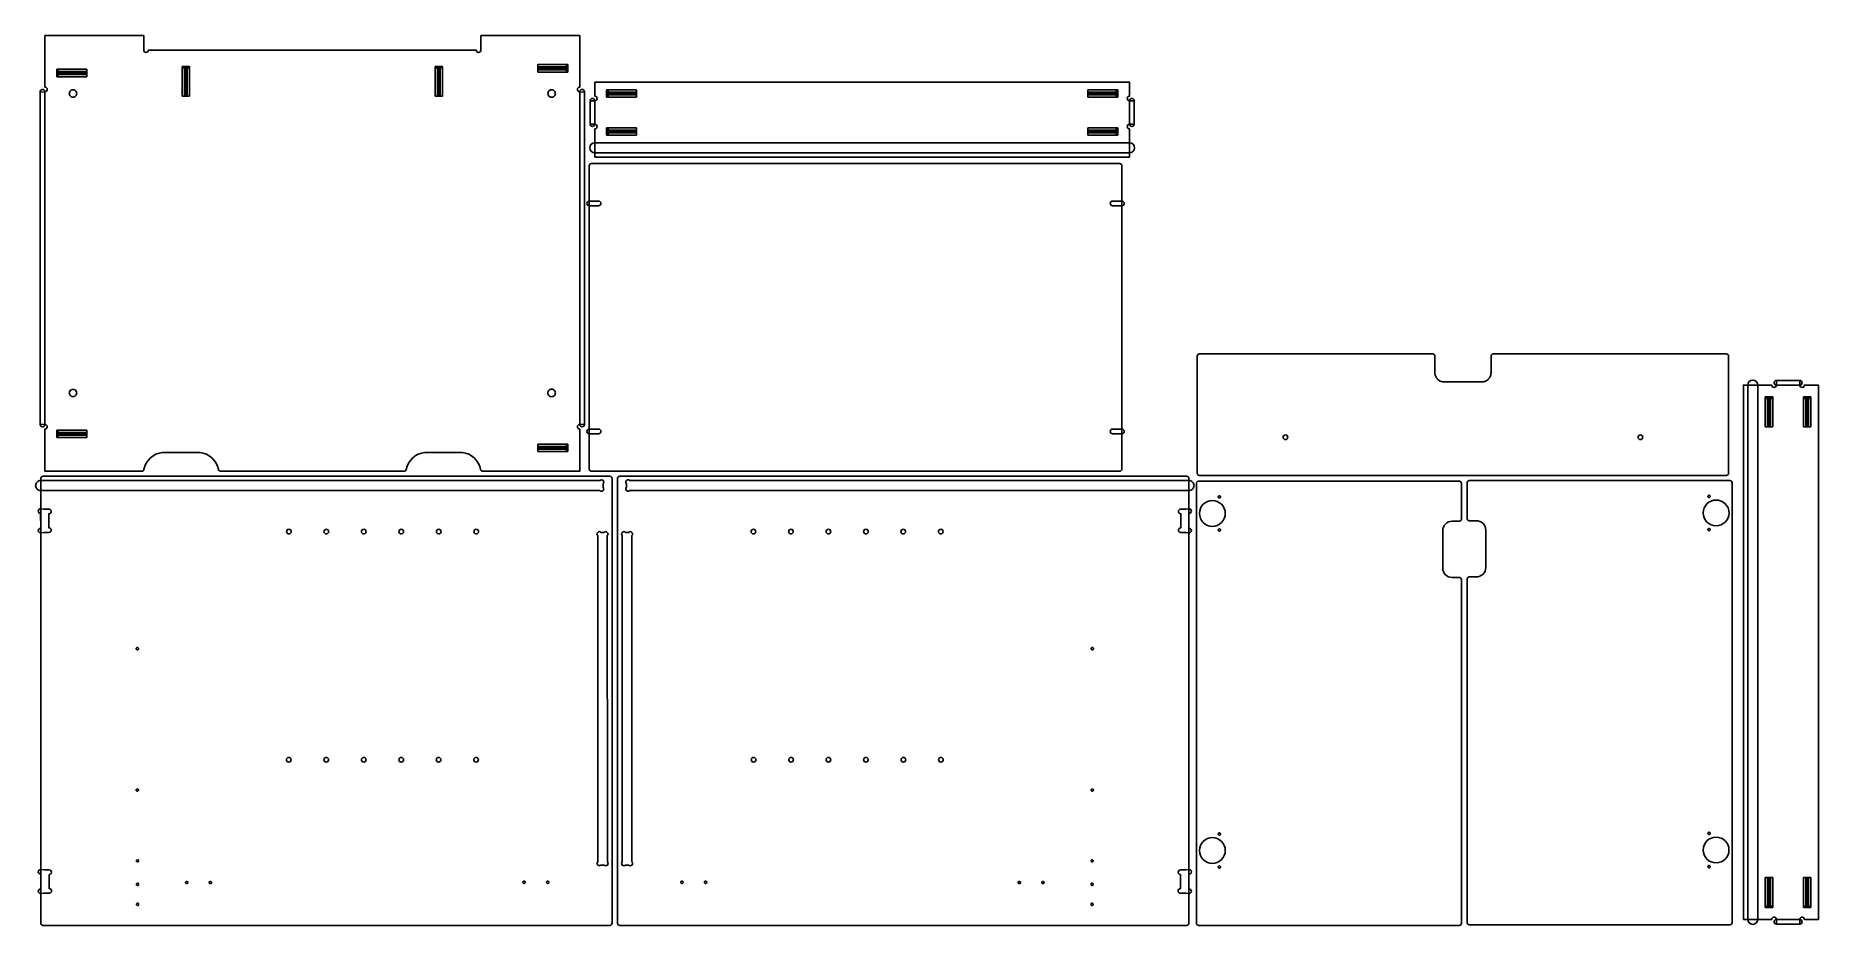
# Model space of a CAD drawing. Extents: x 0.4 to 95.6, y 0.2 to 47.8.
import ezdxf

# ---------------------------------------------------------------- set-up
doc = ezdxf.new("R2010")
doc.units = 0
for name, color, linetype in [('DRILL__1_HINGE_MARK', 40, 'CONTINUOUS'), ('DRILL__6_SHELF_HOLES', 251, 'CONTINUOUS'), ('DRILL_DRAWER_SLIDE_MARKER', 144, 'CONTINUOUS'), ('FLUTE__4', 144, 'CONTINUOUS'), ('INSIDE_LEG_HOLES__725', 253, 'CONTINUOUS'), ('OUTSIDE__725', 216, 'CONTINUOUS'), ('POCKET__27', 4, 'CONTINUOUS'), ('POCKET__52_HINGE_CUP', 44, 'CONTINUOUS'), ('PS_PROFILE', 144, 'CONTINUOUS')]:
    doc.layers.add(name, color=color, linetype=linetype)

msp = doc.modelspace()

# ---------------------------------------------------------------- linework, layer by layer
at = {"layer": 'DRILL__1_HINGE_MARK'}
for points in [[(63.547, 23.126), (63.549, 23.142), (63.555, 23.157), (63.565, 23.17), (63.578, 23.18), (63.593, 23.186), (63.61, 23.188), (63.626, 23.186), (63.641, 23.18), (63.654, 23.17), (63.664, 23.157), (63.67, 23.142), (63.672, 23.126), (63.67, 23.11), (63.664, 23.095), (63.654, 23.082), (63.641, 23.072), (63.626, 23.066), (63.61, 23.063), (63.593, 23.066), (63.578, 23.072), (63.565, 23.082), (63.555, 23.095), (63.549, 23.11)], [(89.812, 23.153), (89.81, 23.169), (89.803, 23.184), (89.794, 23.197), (89.781, 23.207), (89.766, 23.213), (89.749, 23.215), (89.733, 23.213), (89.718, 23.207), (89.705, 23.197), (89.695, 23.184), (89.689, 23.169), (89.687, 23.153), (89.689, 23.136), (89.695, 23.121), (89.705, 23.108), (89.718, 23.098), (89.733, 23.092), (89.749, 23.09), (89.766, 23.092), (89.781, 23.098), (89.794, 23.108), (89.803, 23.121), (89.81, 23.136)], [(63.672, 21.354), (63.67, 21.338), (63.664, 21.323), (63.654, 21.31), (63.641, 21.3), (63.626, 21.294), (63.61, 21.292), (63.593, 21.294), (63.578, 21.3), (63.565, 21.31), (63.555, 21.323), (63.549, 21.338), (63.547, 21.354), (63.549, 21.37), (63.555, 21.385), (63.565, 21.398), (63.578, 21.408), (63.593, 21.415), (63.61, 21.417), (63.626, 21.415), (63.641, 21.408), (63.654, 21.398), (63.664, 21.385), (63.67, 21.37)], [(89.687, 21.381), (89.689, 21.365), (89.695, 21.35), (89.705, 21.337), (89.718, 21.327), (89.733, 21.321), (89.749, 21.318), (89.766, 21.321), (89.781, 21.327), (89.794, 21.337), (89.803, 21.35), (89.81, 21.365), (89.812, 21.381), (89.81, 21.397), (89.803, 21.412), (89.794, 21.425), (89.781, 21.435), (89.766, 21.441), (89.749, 21.443), (89.733, 21.441), (89.718, 21.435), (89.705, 21.425), (89.695, 21.412), (89.689, 21.397)], [(63.67, 5.132), (63.672, 5.116), (63.67, 5.099), (63.664, 5.084), (63.654, 5.071), (63.641, 5.061), (63.626, 5.055), (63.61, 5.053), (63.594, 5.055), (63.579, 5.061), (63.566, 5.071), (63.556, 5.084), (63.55, 5.099), (63.547, 5.116), (63.55, 5.132), (63.556, 5.147), (63.566, 5.16), (63.579, 5.17), (63.594, 5.176), (63.61, 5.178), (63.626, 5.176), (63.641, 5.17), (63.654, 5.16), (63.664, 5.147)], [(89.689, 5.158), (89.687, 5.142), (89.689, 5.126), (89.695, 5.111), (89.705, 5.098), (89.718, 5.088), (89.733, 5.082), (89.749, 5.08), (89.765, 5.082), (89.78, 5.088), (89.793, 5.098), (89.803, 5.111), (89.809, 5.126), (89.812, 5.142), (89.809, 5.158), (89.803, 5.173), (89.793, 5.186), (89.78, 5.196), (89.765, 5.203), (89.749, 5.205), (89.733, 5.203), (89.718, 5.196), (89.705, 5.186), (89.695, 5.173)], [(63.672, 3.344), (63.67, 3.328), (63.664, 3.313), (63.654, 3.3), (63.641, 3.29), (63.626, 3.284), (63.61, 3.281), (63.594, 3.284), (63.579, 3.29), (63.566, 3.3), (63.556, 3.313), (63.55, 3.328), (63.547, 3.344), (63.55, 3.36), (63.556, 3.375), (63.566, 3.388), (63.579, 3.398), (63.594, 3.404), (63.61, 3.406), (63.626, 3.404), (63.641, 3.398), (63.654, 3.388), (63.664, 3.375), (63.67, 3.36)], [(89.687, 3.371), (89.689, 3.354), (89.695, 3.339), (89.705, 3.326), (89.718, 3.316), (89.733, 3.31), (89.749, 3.308), (89.765, 3.31), (89.78, 3.316), (89.793, 3.326), (89.803, 3.339), (89.809, 3.354), (89.812, 3.371), (89.809, 3.387), (89.803, 3.402), (89.793, 3.415), (89.78, 3.425), (89.765, 3.431), (89.749, 3.433), (89.733, 3.431), (89.718, 3.425), (89.705, 3.415), (89.695, 3.402), (89.689, 3.387)], [(8.483, 2.457), (8.499, 2.459), (8.514, 2.465), (8.527, 2.475), (8.537, 2.488), (8.543, 2.503), (8.545, 2.52), (8.543, 2.536), (8.537, 2.551), (8.527, 2.564), (8.514, 2.574), (8.499, 2.58), (8.483, 2.582), (8.466, 2.58), (8.451, 2.574), (8.438, 2.564), (8.428, 2.551), (8.422, 2.536), (8.42, 2.52), (8.422, 2.503), (8.428, 2.488), (8.438, 2.475), (8.451, 2.465), (8.466, 2.459)], [(9.774, 2.574), (9.759, 2.58), (9.742, 2.582), (9.726, 2.58), (9.711, 2.574), (9.698, 2.564), (9.688, 2.551), (9.682, 2.536), (9.68, 2.52), (9.682, 2.503), (9.688, 2.488), (9.698, 2.475), (9.711, 2.465), (9.726, 2.459), (9.742, 2.457), (9.759, 2.459), (9.774, 2.465), (9.787, 2.475), (9.797, 2.488), (9.803, 2.503), (9.805, 2.52), (9.803, 2.536), (9.797, 2.551), (9.787, 2.564)], [(26.553, 2.551), (26.547, 2.566), (26.537, 2.579), (26.524, 2.589), (26.509, 2.595), (26.493, 2.597), (26.477, 2.595), (26.462, 2.589), (26.449, 2.579), (26.439, 2.566), (26.433, 2.551), (26.43, 2.535), (26.433, 2.519), (26.439, 2.504), (26.449, 2.491), (26.462, 2.481), (26.477, 2.475), (26.493, 2.472), (26.509, 2.475), (26.524, 2.481), (26.537, 2.491), (26.547, 2.504), (26.553, 2.519), (26.555, 2.535)], [(27.813, 2.551), (27.807, 2.566), (27.797, 2.579), (27.784, 2.589), (27.769, 2.595), (27.753, 2.597), (27.737, 2.595), (27.722, 2.589), (27.709, 2.579), (27.699, 2.566), (27.692, 2.551), (27.69, 2.535), (27.692, 2.519), (27.699, 2.504), (27.709, 2.491), (27.722, 2.481), (27.737, 2.475), (27.753, 2.472), (27.769, 2.475), (27.784, 2.481), (27.797, 2.491), (27.807, 2.504), (27.813, 2.519), (27.815, 2.535)], [(34.858, 2.551), (34.864, 2.566), (34.874, 2.579), (34.887, 2.589), (34.902, 2.595), (34.918, 2.597), (34.934, 2.595), (34.949, 2.589), (34.962, 2.579), (34.972, 2.566), (34.979, 2.551), (34.981, 2.535), (34.979, 2.519), (34.972, 2.504), (34.962, 2.491), (34.949, 2.481), (34.934, 2.475), (34.918, 2.472), (34.902, 2.475), (34.887, 2.481), (34.874, 2.491), (34.864, 2.504), (34.858, 2.519), (34.856, 2.535)], [(36.118, 2.551), (36.124, 2.566), (36.134, 2.579), (36.147, 2.589), (36.162, 2.595), (36.178, 2.597), (36.194, 2.595), (36.209, 2.589), (36.222, 2.579), (36.232, 2.566), (36.238, 2.551), (36.24, 2.535), (36.238, 2.519), (36.232, 2.504), (36.222, 2.491), (36.209, 2.481), (36.194, 2.475), (36.178, 2.472), (36.162, 2.475), (36.147, 2.481), (36.134, 2.491), (36.124, 2.504), (36.118, 2.519), (36.115, 2.535)], [(52.897, 2.574), (52.912, 2.58), (52.928, 2.582), (52.945, 2.58), (52.96, 2.574), (52.973, 2.564), (52.983, 2.551), (52.989, 2.536), (52.991, 2.52), (52.989, 2.503), (52.983, 2.488), (52.973, 2.475), (52.96, 2.465), (52.945, 2.459), (52.928, 2.457), (52.912, 2.459), (52.897, 2.465), (52.884, 2.475), (52.874, 2.488), (52.868, 2.503), (52.866, 2.52), (52.868, 2.536), (52.874, 2.551), (52.884, 2.564)], [(54.188, 2.457), (54.172, 2.459), (54.157, 2.465), (54.144, 2.475), (54.134, 2.488), (54.128, 2.503), (54.126, 2.52), (54.128, 2.536), (54.134, 2.551), (54.144, 2.564), (54.157, 2.574), (54.172, 2.58), (54.188, 2.582), (54.205, 2.58), (54.22, 2.574), (54.233, 2.564), (54.242, 2.551), (54.249, 2.536), (54.251, 2.52), (54.249, 2.503), (54.242, 2.488), (54.233, 2.475), (54.22, 2.465), (54.205, 2.459)]]:
    msp.add_lwpolyline(points, close=True, dxfattribs=at)
at = {"layer": 'DRILL__6_SHELF_HOLES'}
for points in [[(67.135, 26.436, 0.414214), (67.01, 26.311, 0.414214), (67.135, 26.186, 0.414214), (67.26, 26.311, 0.414214)], [(86.085, 26.436, 0.414214), (85.96, 26.311, 0.414214), (86.085, 26.186, 0.414214), (86.21, 26.311, 0.414214)], [(13.935, 21.393, 0.414214), (13.81, 21.268, 0.414214), (13.935, 21.143, 0.414214), (14.06, 21.268, 0.414214)], [(15.935, 21.393, 0.414214), (15.81, 21.268, 0.414214), (15.935, 21.143, 0.414214), (16.06, 21.268, 0.414214)], [(17.935, 21.393, 0.414214), (17.81, 21.268, 0.414214), (17.935, 21.143, 0.414214), (18.06, 21.268, 0.414214)], [(19.935, 21.393, 0.414214), (19.81, 21.268, 0.414214), (19.935, 21.143, 0.414214), (20.06, 21.268, 0.414214)], [(21.935, 21.393, 0.414214), (21.81, 21.268, 0.414214), (21.935, 21.143, 0.414214), (22.06, 21.268, 0.414214)], [(23.935, 21.393, 0.414214), (23.81, 21.268, 0.414214), (23.935, 21.143, 0.414214), (24.06, 21.268, 0.414214)], [(38.736, 21.393, 0.414214), (38.611, 21.268, 0.414214), (38.736, 21.143, 0.414214), (38.861, 21.268, 0.414214)], [(40.736, 21.393, 0.414214), (40.611, 21.268, 0.414214), (40.736, 21.143, 0.414214), (40.861, 21.268, 0.414214)], [(42.736, 21.393, 0.414214), (42.611, 21.268, 0.414214), (42.736, 21.143, 0.414214), (42.861, 21.268, 0.414214)], [(44.736, 21.393, 0.414214), (44.611, 21.268, 0.414214), (44.736, 21.143, 0.414214), (44.861, 21.268, 0.414214)], [(46.736, 21.393, 0.414214), (46.611, 21.268, 0.414214), (46.736, 21.143, 0.414214), (46.861, 21.268, 0.414214)], [(48.736, 21.393, 0.414214), (48.611, 21.268, 0.414214), (48.736, 21.143, 0.414214), (48.861, 21.268, 0.414214)], [(13.93, 9.204, 0.414214), (13.805, 9.079, 0.414214), (13.93, 8.954, 0.414214), (14.055, 9.079, 0.414214)], [(15.93, 9.204, 0.414214), (15.805, 9.079, 0.414214), (15.93, 8.954, 0.414214), (16.055, 9.079, 0.414214)], [(17.93, 9.204, 0.414214), (17.805, 9.079, 0.414214), (17.93, 8.954, 0.414214), (18.055, 9.079, 0.414214)], [(19.93, 9.204, 0.414214), (19.805, 9.079, 0.414214), (19.93, 8.954, 0.414214), (20.055, 9.079, 0.414214)], [(21.93, 9.204, 0.414214), (21.805, 9.079, 0.414214), (21.93, 8.954, 0.414214), (22.055, 9.079, 0.414214)], [(23.93, 9.204, 0.414214), (23.805, 9.079, 0.414214), (23.93, 8.954, 0.414214), (24.055, 9.079, 0.414214)], [(38.741, 9.204, 0.414214), (38.616, 9.079, 0.414214), (38.741, 8.954, 0.414214), (38.866, 9.079, 0.414214)], [(40.741, 9.204, 0.414214), (40.616, 9.079, 0.414214), (40.741, 8.954, 0.414214), (40.866, 9.079, 0.414214)], [(42.741, 9.204, 0.414214), (42.616, 9.079, 0.414214), (42.741, 8.954, 0.414214), (42.866, 9.079, 0.414214)], [(44.741, 9.204, 0.414214), (44.616, 9.079, 0.414214), (44.741, 8.954, 0.414214), (44.866, 9.079, 0.414214)], [(46.741, 9.204, 0.414214), (46.616, 9.079, 0.414214), (46.741, 8.954, 0.414214), (46.866, 9.079, 0.414214)], [(48.741, 9.204, 0.414214), (48.616, 9.079, 0.414214), (48.741, 8.954, 0.414214), (48.866, 9.079, 0.414214)]]:
    msp.add_lwpolyline(points, format="xyb", close=True, dxfattribs=at)
at = {"layer": 'DRILL_DRAWER_SLIDE_MARKER'}
for points in [[(5.843, 15.079, 0.414214), (5.78, 15.017, 0.414214), (5.843, 14.954, 0.414214), (5.905, 15.017, 0.414214)], [(56.828, 15.079, 0.414214), (56.766, 15.017, 0.414214), (56.828, 14.954, 0.414214), (56.891, 15.017, 0.414214)], [(5.845, 7.52, 0.414214), (5.782, 7.458, 0.414214), (5.845, 7.395, 0.414214), (5.907, 7.458, 0.414214)], [(56.826, 7.52, 0.414214), (56.764, 7.458, 0.414214), (56.826, 7.395, 0.414214), (56.889, 7.458, 0.414214)], [(5.856, 3.741, 0.414214), (5.794, 3.678, 0.414214), (5.856, 3.616, 0.414214), (5.919, 3.678, 0.414214)], [(56.815, 3.741, 0.414214), (56.752, 3.678, 0.414214), (56.815, 3.616, 0.414214), (56.877, 3.678, 0.414214)], [(5.856, 2.481, 0.414214), (5.794, 2.419, 0.414214), (5.856, 2.356, 0.414214), (5.919, 2.419, 0.414214)], [(56.814, 2.481, 0.414214), (56.752, 2.419, 0.414214), (56.814, 2.356, 0.414214), (56.877, 2.419, 0.414214)], [(5.856, 1.418, 0.414214), (5.794, 1.356, 0.414214), (5.856, 1.293, 0.414214), (5.919, 1.356, 0.414214)], [(56.814, 1.418, 0.414214), (56.752, 1.356, 0.414214), (56.814, 1.293, 0.414214), (56.877, 1.356, 0.414214)]]:
    msp.add_lwpolyline(points, format="xyb", close=True, dxfattribs=at)
at = {"layer": 'FLUTE__4'}
for points in [[(1.523, 45.77), (1.65, 45.77)], [(1.543, 45.845), (1.65, 45.845)], [(1.543, 45.695), (1.65, 45.695)], [(3.143, 45.845), (1.65, 45.845)], [(3.143, 45.77), (1.65, 45.77)], [(3.143, 45.695), (1.65, 45.695)], [(8.357, 46.128), (8.357, 46.021)], [(8.357, 44.528), (8.357, 46.021)], [(8.432, 46.148), (8.432, 46.021)], [(8.432, 44.528), (8.432, 46.021)], [(8.507, 46.128), (8.507, 46.021)], [(8.507, 44.528), (8.507, 46.021)], [(21.861, 46.128), (21.861, 46.021)], [(21.861, 44.528), (21.861, 46.021)], [(21.936, 46.148), (21.936, 46.021)], [(21.936, 44.528), (21.936, 46.021)], [(22.011, 46.128), (22.011, 46.021)], [(22.011, 44.528), (22.011, 46.021)], [(27.229, 46.095), (28.721, 46.095)], [(27.229, 46.02), (28.721, 46.02)], [(27.229, 45.945), (28.721, 45.945)], [(28.829, 46.095), (28.721, 46.095)], [(28.849, 46.02), (28.721, 46.02)], [(28.829, 45.945), (28.721, 45.945)], [(30.893, 44.755), (31, 44.755)], [(32.493, 44.755), (31, 44.755)], [(56.579, 44.755), (58.071, 44.755)], [(58.179, 44.755), (58.071, 44.755)], [(30.873, 44.68), (31, 44.68)], [(30.893, 44.605), (31, 44.605)], [(32.493, 44.68), (31, 44.68)], [(32.493, 44.605), (31, 44.605)], [(56.579, 44.68), (58.071, 44.68)], [(56.579, 44.605), (58.071, 44.605)], [(58.199, 44.68), (58.071, 44.68)], [(58.179, 44.605), (58.071, 44.605)], [(30.873, 42.648), (31, 42.648)], [(30.893, 42.723), (31, 42.723)], [(30.893, 42.573), (31, 42.573)], [(32.493, 42.723), (31, 42.723)], [(32.493, 42.648), (31, 42.648)], [(32.493, 42.573), (31, 42.573)], [(56.579, 42.723), (58.071, 42.723)], [(56.579, 42.648), (58.071, 42.648)], [(56.579, 42.573), (58.071, 42.573)], [(58.179, 42.723), (58.071, 42.723)], [(58.199, 42.648), (58.071, 42.648)], [(58.179, 42.573), (58.071, 42.573)], [(92.875, 28.467), (92.875, 28.36)], [(92.875, 26.867), (92.875, 28.36)], [(92.95, 28.487), (92.95, 28.36)], [(92.95, 26.867), (92.95, 28.36)], [(93.025, 28.467), (93.025, 28.36)], [(93.025, 26.867), (93.025, 28.36)], [(94.908, 28.467), (94.908, 28.36)], [(94.908, 26.867), (94.908, 28.36)], [(94.983, 28.487), (94.983, 28.36)], [(94.983, 26.867), (94.983, 28.36)], [(95.058, 28.467), (95.058, 28.36)], [(95.058, 26.867), (95.058, 28.36)], [(1.523, 26.495), (1.65, 26.495)], [(1.543, 26.57), (1.65, 26.57)], [(1.543, 26.42), (1.65, 26.42)], [(3.143, 26.57), (1.65, 26.57)], [(3.143, 26.495), (1.65, 26.495)], [(3.143, 26.42), (1.65, 26.42)], [(27.229, 25.82), (28.721, 25.82)], [(27.229, 25.745), (28.721, 25.745)], [(28.829, 25.82), (28.721, 25.82)], [(28.849, 25.745), (28.721, 25.745)], [(27.229, 25.67), (28.721, 25.67)], [(28.829, 25.67), (28.721, 25.67)], [(92.875, 2.782), (92.875, 1.289)], [(92.95, 2.782), (92.95, 1.289)], [(93.025, 2.782), (93.025, 1.289)], [(94.908, 2.782), (94.908, 1.289)], [(94.983, 2.782), (94.983, 1.289)], [(95.058, 2.782), (95.058, 1.289)], [(92.875, 1.182), (92.875, 1.289)], [(92.95, 1.162), (92.95, 1.289)], [(93.025, 1.182), (93.025, 1.289)], [(94.908, 1.182), (94.908, 1.289)], [(94.983, 1.162), (94.983, 1.289)], [(95.058, 1.182), (95.058, 1.289)]]:
    msp.add_lwpolyline(points, dxfattribs=at)
at = {"layer": 'INSIDE_LEG_HOLES__725'}
for points in [[(2.463, 44.87), (2.511, 44.85), (2.552, 44.818), (2.584, 44.776), (2.604, 44.728), (2.611, 44.676), (2.604, 44.625), (2.584, 44.576), (2.552, 44.535), (2.511, 44.503), (2.463, 44.483), (2.411, 44.476), (2.359, 44.483), (2.311, 44.503), (2.269, 44.535), (2.238, 44.576), (2.218, 44.625), (2.211, 44.676), (2.218, 44.728), (2.238, 44.776), (2.269, 44.818), (2.311, 44.85), (2.359, 44.87), (2.411, 44.876)], [(28.013, 44.87), (28.061, 44.85), (28.102, 44.818), (28.134, 44.776), (28.154, 44.728), (28.161, 44.676), (28.154, 44.625), (28.134, 44.576), (28.102, 44.535), (28.061, 44.503), (28.013, 44.483), (27.961, 44.476), (27.909, 44.483), (27.861, 44.503), (27.819, 44.535), (27.788, 44.576), (27.768, 44.625), (27.761, 44.676), (27.768, 44.728), (27.788, 44.776), (27.819, 44.818), (27.861, 44.85), (27.909, 44.87), (27.961, 44.876)], [(2.463, 28.87), (2.511, 28.85), (2.552, 28.818), (2.584, 28.776), (2.604, 28.728), (2.611, 28.676), (2.604, 28.625), (2.584, 28.576), (2.552, 28.535), (2.511, 28.503), (2.463, 28.483), (2.411, 28.476), (2.359, 28.483), (2.311, 28.503), (2.269, 28.535), (2.238, 28.576), (2.218, 28.625), (2.211, 28.676), (2.218, 28.728), (2.238, 28.776), (2.269, 28.818), (2.311, 28.85), (2.359, 28.87), (2.411, 28.876)]]:
    msp.add_lwpolyline(points, close=True, dxfattribs=at)
msp.add_lwpolyline([(27.961, 28.876, 0.414214), (27.761, 28.676, 0.414214), (27.961, 28.476, 0.414214), (28.161, 28.676, 0.414214)], format="xyb", close=True, dxfattribs=at)
at = {"layer": 'OUTSIDE__725'}
for points in [[(0.911, 24.495), (6.089, 24.496, 0.323622), (6.201, 24.591, -0.32961), (7.186, 25.495), (9.186, 25.495, -0.32961), (10.171, 24.591, 0.323622), (10.282, 24.496, 0.019564), (10.292, 24.495), (20.08, 24.495, 0.019564), (20.089, 24.496, 0.323622), (20.201, 24.591, -0.32961), (21.186, 25.495), (23.186, 25.495, -0.32961), (24.171, 24.591, 0.323622), (24.282, 24.496), (29.461, 24.495), (29.461, 26.745, -0.414214), (29.336, 26.87, -0.414214), (29.461, 26.995), (29.711, 27.015), (29.711, 44.75), (29.461, 44.77, -1), (29.461, 45.02), (29.461, 47.77), (24.186, 47.77), (24.186, 47, -1), (23.936, 47), (6.436, 47, -1), (6.186, 47), (6.186, 47.77), (0.911, 47.77), (0.911, 45.02, -0.414214), (1.036, 44.895, -0.414214), (0.911, 44.77), (0.661, 44.75), (0.661, 27.015), (0.911, 26.995, -1), (0.911, 26.745)], [(30.261, 41.28), (32.511, 41.28), (56.561, 41.28), (58.811, 41.28), (58.811, 42.789, -1), (58.811, 43.039), (59.061, 43.039), (59.061, 44.289), (58.811, 44.289, -1), (58.811, 44.539), (58.811, 45.28), (56.561, 45.28), (32.511, 45.28), (30.261, 45.28), (30.261, 44.539, -1), (30.261, 44.289), (30.011, 44.289), (30.011, 43.039), (30.261, 43.039, -1), (30.261, 42.789)], [(30.084, 24.495, -0.36397), (29.971, 24.609), (29.97, 32.714), (29.971, 40.818, -0.36397), (30.084, 40.932), (44.189, 40.932), (58.294, 40.932, -0.36397), (58.407, 40.818), (58.408, 32.714), (58.407, 24.609, -0.36397), (58.294, 24.495), (44.189, 24.495)], [(62.543, 24.267, -0.36397), (62.43, 24.38), (62.43, 30.652), (62.43, 30.652, -0.363991), (62.543, 30.766), (67.929, 30.767), (74.985, 30.767), (74.996, 30.766), (74.996, 30.766), (75.007, 30.765), (75.018, 30.762), (75.028, 30.759), (75.038, 30.755), (75.048, 30.75), (75.057, 30.744), (75.066, 30.737), (75.074, 30.73), (75.081, 30.722), (75.088, 30.713), (75.094, 30.704), (75.099, 30.694), (75.103, 30.684), (75.106, 30.674), (75.108, 30.663), (75.11, 30.652), (75.11, 30.642), (75.11, 29.767), (75.112, 29.723), (75.118, 29.68), (75.127, 29.637), (75.14, 29.595), (75.157, 29.555), (75.177, 29.517), (75.201, 29.48), (75.227, 29.445), (75.257, 29.413), (75.289, 29.383), (75.323, 29.357), (75.36, 29.333), (75.399, 29.313), (75.439, 29.297), (75.481, 29.284), (75.523, 29.274), (75.567, 29.268), (75.61, 29.267), (77.61, 29.267), (77.654, 29.268), (77.697, 29.274), (77.74, 29.284), (77.781, 29.297), (77.822, 29.313), (77.86, 29.333), (77.897, 29.357), (77.932, 29.383), (77.964, 29.413), (77.993, 29.445), (78.02, 29.48), (78.043, 29.517), (78.063, 29.555), (78.08, 29.595), (78.093, 29.637), (78.103, 29.68), (78.108, 29.723), (78.11, 29.767), (78.111, 30.652), (78.112, 30.663), (78.115, 30.674), (78.118, 30.684), (78.122, 30.694), (78.127, 30.704), (78.133, 30.713), (78.14, 30.722), (78.147, 30.73), (78.155, 30.737), (78.164, 30.744), (78.173, 30.75), (78.182, 30.755), (78.193, 30.759), (78.203, 30.762), (78.214, 30.765), (78.224, 30.766), (78.224, 30.766), (85.291, 30.766), (90.677, 30.766, -0.363991), (90.791, 30.652), (90.791, 30.652), (90.791, 24.38, -0.36397), (90.677, 24.267), (90.677, 24.267), (85.291, 24.266), (67.929, 24.267)], [(91.583, 0.55), (93.092, 0.55, -1), (93.342, 0.55), (93.342, 0.3), (94.592, 0.3), (94.592, 0.55, -1), (94.842, 0.55), (95.583, 0.55), (95.583, 2.8), (95.583, 26.85), (95.583, 29.1), (94.842, 29.1, -1), (94.592, 29.1), (94.592, 29.35), (93.342, 29.35), (93.342, 29.1, -1), (93.092, 29.1), (91.583, 29.1), (91.583, 26.85), (91.583, 2.8)], [(0.799, 0.23), (31.071, 0.23, 0.363977), (31.185, 0.343), (31.185, 24.116, 0.36397), (31.071, 24.23), (0.809, 24.23), (0.799, 24.23, 0.36397), (0.685, 24.116), (0.685, 0.343, 0.36397)], [(31.6, 0.23, -0.363977), (31.486, 0.343), (31.486, 24.116, -0.36397), (31.6, 24.23), (61.861, 24.23), (61.872, 24.23, -0.36397), (61.986, 24.116), (61.986, 0.343, -0.36397), (61.872, 0.23)], [(62.494, 0.23, -0.36397), (62.38, 0.344), (62.38, 23.842, -0.02182), (62.38, 23.853, -0.36397), (62.494, 23.967), (76.405, 23.967, -0.02182), (76.415, 23.967, -0.36397), (76.529, 23.853, -0.02182), (76.53, 23.842), (76.529, 21.936, -0.36397), (76.415, 21.823, -0.02182), (76.405, 21.822), (76.03, 21.822, 0.414214), (75.53, 21.322), (75.53, 19.322, 0.414214), (76.03, 18.822), (76.415, 18.822, -0.36397), (76.529, 18.708, -0.02182), (76.53, 18.697), (76.53, 0.355, -0.021821), (76.529, 0.344, -0.363981), (76.415, 0.23, -0.021821), (76.405, 0.23)], [(76.944, 0.257, 0.021821), (76.954, 0.256), (90.865, 0.257, 0.36397), (90.979, 0.371), (90.979, 23.869, 0.02182), (90.979, 23.88, 0.36397), (90.865, 23.993), (76.954, 23.994, 0.02182), (76.944, 23.993, 0.36397), (76.83, 23.88, 0.02182), (76.829, 23.869), (76.83, 21.963, 0.36397), (76.944, 21.849, 0.02182), (76.954, 21.849), (77.329, 21.849, -0.414214), (77.829, 21.349), (77.829, 19.349, -0.414214), (77.329, 18.849), (76.944, 18.848, 0.36397), (76.83, 18.735, 0.02182), (76.829, 18.724), (76.829, 0.381, 0.021821), (76.83, 0.37, 0.363981)]]:
    msp.add_lwpolyline(points, format="xyb", close=True, dxfattribs=at)
at = {"layer": 'POCKET__27'}
msp.add_lwpolyline([(0.661, 26.995), (0.661, 27.015), (0.661, 44.75), (0.661, 44.77), (0.665, 44.803), (0.678, 44.833), (0.697, 44.859), (0.723, 44.879), (0.753, 44.891), (0.786, 44.895), (0.818, 44.891), (0.848, 44.879), (0.874, 44.859), (0.894, 44.833), (0.907, 44.803), (0.911, 44.77), (0.911, 26.995), (0.907, 26.963), (0.894, 26.933), (0.874, 26.907), (0.848, 26.887), (0.818, 26.875), (0.786, 26.87), (0.753, 26.875), (0.723, 26.887), (0.697, 26.907), (0.678, 26.933), (0.665, 26.963)], close=True, dxfattribs=at)
for points in [[(29.461, 26.995), (29.461, 44.77, -1), (29.711, 44.77), (29.711, 44.75), (29.711, 27.015), (29.711, 26.995, -1)], [(30.011, 43.039), (30.011, 44.289, -1), (30.261, 44.289), (30.261, 43.039, -1)], [(58.811, 43.039), (58.811, 44.289, -1), (59.061, 44.289), (59.061, 43.039, -1)], [(30.261, 41.513), (32.511, 41.513), (56.561, 41.513), (58.811, 41.513, 1), (58.811, 42.048), (56.561, 42.048), (32.511, 42.048), (30.261, 42.048, 1)], [(29.97, 38.682, -0.414214), (29.845, 38.807, -0.414214), (29.97, 38.932), (30.47, 38.932, -0.414214), (30.595, 38.807, -0.414214), (30.47, 38.682)], [(57.908, 38.682, -0.414214), (57.783, 38.807, -0.414214), (57.908, 38.932), (58.408, 38.932, -0.414214), (58.533, 38.807, -0.414214), (58.408, 38.682)], [(91.815, 0.55), (91.815, 2.8), (91.815, 26.85), (91.815, 29.1, -1), (92.35, 29.1), (92.35, 26.85), (92.35, 2.8), (92.35, 0.55, -1)], [(93.342, 29.1, -1), (93.342, 29.35), (94.592, 29.35, -1), (94.592, 29.1)], [(29.97, 26.495, -0.414214), (29.845, 26.62, -0.414214), (29.97, 26.745), (30.47, 26.745, -0.414214), (30.595, 26.62, -0.414214), (30.47, 26.495)], [(57.908, 26.495), (58.408, 26.495, 0.414214), (58.533, 26.62, 0.414214), (58.408, 26.745), (57.908, 26.745, 0.414214), (57.783, 26.62, 0.414214)], [(0.685, 23.463), (30.534, 23.463, 1), (30.71, 23.64), (30.71, 23.821, 1), (30.534, 23.998), (1.259, 23.998), (0.684, 23.997, 0.414214), (0.417, 23.73, 0.414214)], [(32.137, 23.463, -1), (31.961, 23.64), (31.961, 23.821, -1), (32.137, 23.998), (61.412, 23.998), (61.987, 23.997, -0.414214), (62.254, 23.73, -0.414214), (61.986, 23.463)], [(0.685, 21.201), (0.86, 21.221), (1.129, 21.221, 1), (1.129, 21.471), (1.128, 22.221, 0.414214), (1.253, 22.346, 0.414214), (1.128, 22.471), (0.859, 22.471), (0.684, 22.491, 1), (0.684, 22.241), (0.685, 21.451, 0.414214), (0.56, 21.325, 0.414214)], [(61.542, 21.221, -1), (61.542, 21.471), (61.543, 22.221, -0.414214), (61.418, 22.346, -0.414214), (61.543, 22.471), (61.812, 22.471), (61.987, 22.491, -0.414214), (62.112, 22.365, -0.414214), (61.986, 22.241), (61.986, 21.451, -0.414214), (62.111, 21.325, -0.414214), (61.986, 21.201), (61.811, 21.221)], [(30.597, 3.454), (30.759, 3.454, 0.414214), (30.936, 3.454, 0.414214), (30.936, 3.631), (30.935, 21.053, 0.414214), (30.935, 21.23, 0.414214), (30.759, 21.23), (30.597, 21.23, 0.414214), (30.42, 21.23, 0.414214), (30.42, 21.053), (30.421, 3.631, 1)], [(31.912, 3.454, -0.414214), (31.735, 3.454, -0.414214), (31.735, 3.631), (31.735, 21.053, -0.414214), (31.735, 21.23, -0.414214), (31.912, 21.23), (32.074, 21.23, -0.414214), (32.25, 21.23, -0.414214), (32.25, 21.053), (32.25, 3.631, -1), (32.074, 3.454)], [(0.685, 1.926), (0.86, 1.946), (1.14, 1.946, 0.414214), (1.265, 2.071, 0.414214), (1.14, 2.196), (1.14, 2.946, 1), (1.139, 3.196), (0.859, 3.196), (0.684, 3.216, 1), (0.685, 2.966), (0.685, 2.176, 0.414214), (0.56, 2.05, 0.414214)], [(61.53, 1.946, -0.414214), (61.406, 2.071, -0.414214), (61.531, 2.196), (61.531, 2.946, -1), (61.532, 3.196), (61.812, 3.196), (61.987, 3.216, -1), (61.986, 2.966), (61.986, 2.176, -0.414214), (62.111, 2.05, -0.414214), (61.985, 1.926), (61.81, 1.946)], [(93.342, 0.3), (94.592, 0.3, 1), (94.592, 0.55), (93.342, 0.55, 1)]]:
    msp.add_lwpolyline(points, format="xyb", close=True, dxfattribs=at)
at = {"layer": 'POCKET__52_HINGE_CUP'}
for points in [[(63.234, 22.929, 0.414214), (62.545, 22.24, 0.414214), (63.234, 21.551, 0.414214), (63.923, 22.24, 0.414214)], [(90.125, 22.956, 0.414214), (89.436, 22.267, 0.414214), (90.125, 21.578, 0.414214), (90.814, 22.267, 0.414214)], [(63.235, 4.919, 0.414214), (62.546, 4.23, 0.414214), (63.235, 3.541, 0.414214), (63.924, 4.23, 0.414214)], [(90.124, 4.946, 0.414214), (89.435, 4.257, 0.414214), (90.124, 3.568, 0.414214), (90.813, 4.257, 0.414214)]]:
    msp.add_lwpolyline(points, format="xyb", close=True, dxfattribs=at)
at = {"layer": 'PS_PROFILE'}
for points in [[(1.543, 45.97), (3.143, 45.97)], [(1.623, 45.97), (1.543, 45.97)], [(1.543, 45.57), (1.543, 45.97)], [(1.623, 45.97), (3.143, 45.97)], [(1.623, 45.97), (1.623, 45.57)], [(3.143, 45.97), (3.143, 45.57)], [(8.232, 46.128), (8.232, 44.528)], [(8.232, 46.048), (8.232, 46.128)], [(8.632, 46.128), (8.232, 46.128)], [(8.232, 46.048), (8.232, 44.528)], [(8.232, 46.048), (8.632, 46.048)], [(8.632, 46.128), (8.632, 44.528)], [(8.632, 46.048), (8.632, 46.128)], [(8.632, 46.048), (8.632, 44.528)], [(21.736, 46.128), (21.736, 44.528)], [(21.736, 46.048), (21.736, 46.128)], [(22.136, 46.128), (21.736, 46.128)], [(21.736, 46.048), (21.736, 44.528)], [(21.736, 46.048), (22.136, 46.048)], [(22.136, 46.128), (22.136, 44.528)], [(22.136, 46.048), (22.136, 46.128)], [(22.136, 46.048), (22.136, 44.528)], [(28.829, 46.22), (27.229, 46.22)], [(28.748, 46.22), (27.229, 46.22)], [(27.229, 46.22), (27.229, 45.82)], [(28.748, 45.82), (27.229, 45.82)], [(28.829, 45.82), (27.229, 45.82)], [(28.748, 46.22), (28.829, 46.22)], [(28.748, 46.22), (28.748, 45.82)], [(28.748, 45.82), (28.829, 45.82)], [(28.829, 45.82), (28.829, 46.22)], [(1.543, 45.57), (3.143, 45.57)], [(1.623, 45.57), (1.543, 45.57)], [(1.623, 45.57), (3.143, 45.57)], [(30.893, 44.88), (32.493, 44.88)], [(30.973, 44.88), (30.893, 44.88)], [(30.893, 44.48), (30.893, 44.88)], [(30.973, 44.88), (32.493, 44.88)], [(30.973, 44.88), (30.973, 44.48)], [(32.493, 44.88), (32.493, 44.48)], [(58.179, 44.88), (56.579, 44.88)], [(58.098, 44.88), (56.579, 44.88)], [(56.579, 44.88), (56.579, 44.48)], [(58.098, 44.88), (58.179, 44.88)], [(58.098, 44.88), (58.098, 44.48)], [(58.179, 44.48), (58.179, 44.88)], [(8.232, 44.528), (8.632, 44.528)], [(21.736, 44.528), (22.136, 44.528)], [(30.893, 44.48), (32.493, 44.48)], [(30.973, 44.48), (30.893, 44.48)], [(30.973, 44.48), (32.493, 44.48)], [(58.098, 44.48), (56.579, 44.48)], [(58.179, 44.48), (56.579, 44.48)], [(58.098, 44.48), (58.179, 44.48)], [(30.893, 42.848), (32.493, 42.848)], [(30.973, 42.848), (30.893, 42.848)], [(30.893, 42.448), (30.893, 42.848)], [(30.973, 42.848), (32.493, 42.848)], [(30.973, 42.848), (30.973, 42.448)], [(32.493, 42.848), (32.493, 42.448)], [(58.179, 42.848), (56.579, 42.848)], [(58.098, 42.848), (56.579, 42.848)], [(56.579, 42.848), (56.579, 42.448)], [(58.098, 42.848), (58.179, 42.848)], [(58.098, 42.848), (58.098, 42.448)], [(58.179, 42.448), (58.179, 42.848)], [(30.893, 42.448), (32.493, 42.448)], [(30.973, 42.448), (30.893, 42.448)], [(30.973, 42.448), (32.493, 42.448)], [(58.098, 42.448), (56.579, 42.448)], [(58.179, 42.448), (56.579, 42.448)], [(58.098, 42.448), (58.179, 42.448)], [(92.75, 28.467), (92.75, 26.867)], [(92.75, 28.387), (92.75, 28.467)], [(92.75, 28.467), (93.15, 28.467)], [(92.75, 28.387), (92.75, 26.867)], [(93.15, 28.387), (92.75, 28.387)], [(93.15, 28.467), (93.15, 26.867)], [(93.15, 28.387), (93.15, 28.467)], [(93.15, 28.387), (93.15, 26.867)], [(94.783, 28.467), (94.783, 26.867)], [(94.783, 28.387), (94.783, 28.467)], [(94.783, 28.467), (95.183, 28.467)], [(94.783, 28.387), (94.783, 26.867)], [(95.183, 28.387), (94.783, 28.387)], [(95.183, 28.467), (95.183, 26.867)], [(95.183, 28.387), (95.183, 28.467)], [(95.183, 28.387), (95.183, 26.867)], [(1.543, 26.695), (3.143, 26.695)], [(1.623, 26.695), (1.543, 26.695)], [(1.543, 26.695), (1.543, 26.295)], [(1.623, 26.695), (3.143, 26.695)], [(1.623, 26.295), (1.623, 26.695)], [(3.143, 26.295), (3.143, 26.695)], [(93.15, 26.867), (92.75, 26.867)], [(95.183, 26.867), (94.783, 26.867)], [(1.543, 26.295), (3.143, 26.295)], [(1.623, 26.295), (1.543, 26.295)], [(1.623, 26.295), (3.143, 26.295)], [(28.829, 25.945), (27.229, 25.945)], [(28.748, 25.945), (27.229, 25.945)], [(27.229, 25.945), (27.229, 25.545)], [(28.748, 25.945), (28.829, 25.945)], [(28.748, 25.945), (28.748, 25.545)], [(28.829, 25.545), (28.829, 25.945)], [(28.748, 25.545), (27.229, 25.545)], [(28.829, 25.545), (27.229, 25.545)], [(28.748, 25.545), (28.829, 25.545)], [(92.75, 1.262), (92.75, 2.782)], [(93.15, 2.782), (92.75, 2.782)], [(92.75, 1.182), (92.75, 2.782)], [(93.15, 1.182), (93.15, 2.782)], [(93.15, 1.262), (93.15, 2.782)], [(94.783, 1.262), (94.783, 2.782)], [(95.183, 2.782), (94.783, 2.782)], [(94.783, 1.182), (94.783, 2.782)], [(95.183, 1.182), (95.183, 2.782)], [(95.183, 1.262), (95.183, 2.782)], [(93.15, 1.262), (92.75, 1.262)], [(92.75, 1.262), (92.75, 1.182)], [(92.75, 1.182), (93.15, 1.182)], [(93.15, 1.262), (93.15, 1.182)], [(95.183, 1.262), (94.783, 1.262)], [(94.783, 1.262), (94.783, 1.182)], [(94.783, 1.182), (95.183, 1.182)], [(95.183, 1.262), (95.183, 1.182)]]:
    msp.add_lwpolyline(points, dxfattribs=at)

doc.saveas('drawing.dxf')
